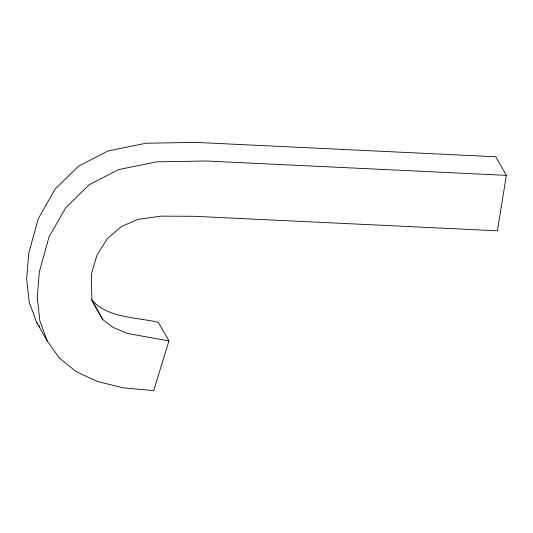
<?xml version="1.0" encoding="UTF-8"?>
<svg xmlns="http://www.w3.org/2000/svg" width="533" height="533" viewBox="0 0 533 533"><rect width="100%" height="100%" fill="white"/><g stroke="black" fill="none" stroke-linecap="round" stroke-linejoin="round"><path stroke-width="0.8" d="M506.35 175.364L497.389 230.809L193.952 216.278L161.013 216.145L137.9 219.356L121.124 226.692L107.186 238.911L96.959 255.127L91.303 274.442L91.883 299.886L102.769 319.633L112.923 327.295L127.334 333.405L168.961 340.94L153.664 390.609L123.01 387.804L97.026 381.381L75.713 371.354L59.07 357.716L47.111 340.754L36.497 322.145L29.228 302.151L26.65 279.125L28.762 253.062L38.363 218.49L55.152 189.088L78.538 166.163L107.933 151.006L146.049 143.217L195.611 142.391L495.737 156.755L506.35 175.364L206.224 160.993L156.662 161.825L118.546 169.614L89.151 184.764L65.766 207.697L48.976 237.098L39.375 271.663L37.263 297.727L39.842 320.759L47.111 340.754M91.376 299.613C107.979 318.368 135.815 316.982 158.348 322.338L168.961 340.94M36.497 322.145L37.936 324.184M38.889 325.536L39.848 326.896M92.156 301.025L102.769 319.633"/></g></svg>
